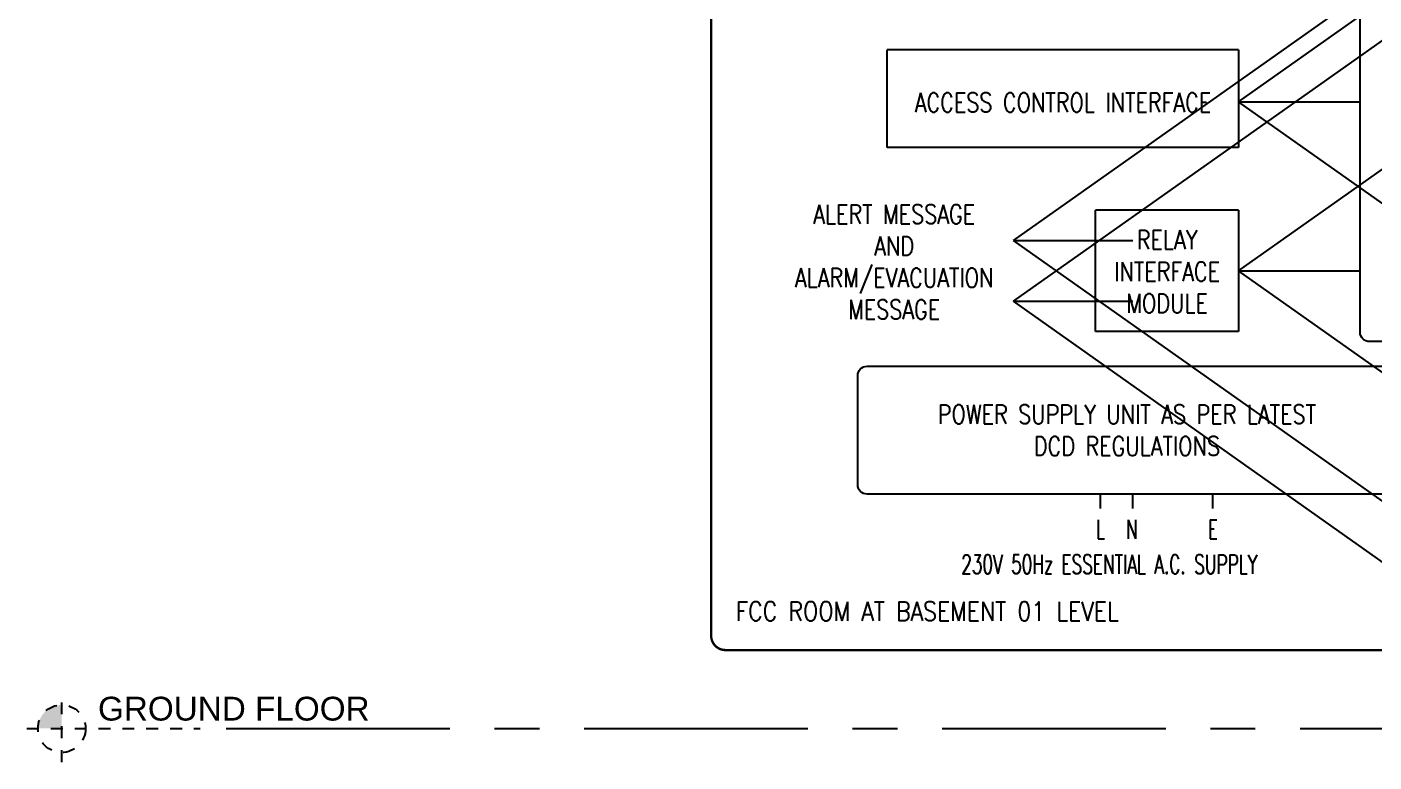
# Model space of a CAD drawing. Extents: x -15 to 256, y 0 to 403.
# Drawn here: x 189.77 to 201.06, y 329.26 to 335.42 of the extents above; entities that cross this region are included whole.
import ezdxf

# ---------------------------------------------------------------- set-up
doc = ezdxf.new("R2010")
doc.units = 0
doc.header["$LTSCALE"] = 0.15
doc.linetypes.add('CENTER', pattern=[2, 1.25, -0.25, 0.25, -0.25])
doc.layers.get('0').update_dxf_attribs({"color": 252})
for name, color, linetype in [('E-Sch-Txt', 7, 'Continuous'), ('EF-Sch', 7, 'Continuous'), ('ELEVATIONS', 171, 'CENTER'), ('MHT_A-SYMB-LVL', 7, 'Continuous')]:
    doc.layers.add(name, color=color, linetype=linetype)
doc.layers.add('MHT_FA_DEVICE', color=10, linetype='Continuous', lineweight=25)
doc.styles.add('CCTV-ACS$0$Standard', font='arial.ttf')
doc.styles.add('CT1-Elev-2X$0$ROMANS-TITLE', font='ROMANS.shx', dxfattribs={"width": 0.8})
doc.styles.add('ROMANS', font='ROMANS.shx', dxfattribs={"width": 0.8})
doc.dimstyles.new('MHT-E-DIM', dxfattribs={"dimscale": 100, "dimtxt": 2, "dimasz": 1.5, "dimexe": 1, "dimexo": 1, "dimgap": 1, "dimtad": 1, "dimdec": 0, "dimrnd": 5, "dimzin": 0, "dimdsep": 46, "dimtxsty": 'ROMANS', "dimcen": 0, "dimclrd": 256, "dimclre": 256, "dimclrt": 2, "dimadec": 3, "dimazin": 0, "dimtfac": 1, "dimtdec": 0, "dimtofl": 0, "dimtmove": 0, "dimatfit": 3, "dimfxl": 1, "dimtfill": 1, "dimtolj": 1, "dimtzin": 0, "dimarcsym": 0})

# ---------------------------------------------------------------- blocks, each defined once
blk = doc.blocks.new('CCTV-ACS$0$FLOOR LEVEL')
at = {"ltscale": 4}
h = blk.add_hatch(color=1, dxfattribs=at)
h.dxf.hatch_style = 1
h.paths.add_polyline_path([(1.4210854715202e-14, 0), (0, 247.6308039389224, 0.4114405511384414), (-249.9887735679828, 0)])
h = blk.add_hatch(color=1, dxfattribs=at)
h.dxf.hatch_style = 1
h.paths.add_polyline_path([(0, 247.6308039389223, 0.4114405511384412), (-249.9887735679828, 0), (0, 0)])
at = {"color": 5, "ltscale": 4}
for points in [[(0, -352.3691960610777), (0, 347.6308039389223)], [(-364.8061689255774, 0), (1453.814951149208, 0)]]:
    blk.add_lwpolyline(points, dxfattribs=at)
blk.add_circle((0, -2.369196061077673), 250, dxfattribs=at)
at = {"ltscale": 4, "style": 'CCTV-ACS$0$Standard', "flags": 4}
blk.add_attdef('FLOOR_LEVEL', (381.0138326092419, 83.13743713432632), '', height=200, dxfattribs=at)

msp = doc.modelspace()

# ---------------------------------------------------------------- linework, layer by layer
at = {"color": 5}
for p, q in [((196.9849287710431, 334.4107859566538), (196.9849287710431, 335.2288337939624)), ((199.929793073817, 335.2288337939624), (196.9849287710431, 335.2288337939624)), ((199.929793073817, 335.2288337939624), (199.929793073817, 334.4107859566538)), ((199.929793073817, 334.4107859566538), (196.9849287710431, 334.4107859566538)), ((198.7307908179887, 332.8680951556395), (198.7307908179887, 333.8856370461263)), ((199.929793073817, 333.8856370461263), (198.7307908179887, 333.8856370461263)), ((199.929793073817, 333.8856370461263), (199.929793073817, 332.8680951556395)), ((199.929793073817, 332.8680951556395), (198.7307908179887, 332.8680951556395))]:
    msp.add_line(p, q, dxfattribs=at)
at = {"color": 7, "ltscale": 0.02, "const_width": 0.01995571927432723}
msp.add_lwpolyline([(195.5091022621985, 339.0781915572452), (195.5091022621985, 330.3198160038197, 0.414213562373095), (195.6288365778445, 330.2000816881736), (211.0241252392698, 330.2000816881736, 0.414213562373095), (211.1438595549158, 330.3198160038197), (211.1438595549158, 339.1181029957939, 0.414213562373095), (211.0241252392698, 339.2378373114399), (195.6687480163932, 339.2378373114399, 0.414213562373095)], format="xyb", close=True, dxfattribs=at)
at = {"color": 6}
for points in [[(201.0275195225816, 336.7931643421385), (207.1183689275332, 336.7931643421385, -0.414213562373095), (207.1981918046306, 336.7133414650411), (207.1981918046306, 332.8639954222984, -0.414213562373095), (207.1183689275332, 332.7841725452011), (201.0275195225816, 332.7841725452011, -0.414213562373095), (200.9476966454843, 332.8639954222984), (200.9476966454843, 336.7133414650411, -0.414213562373095)], [(196.8167008670219, 332.5785458089358), (201.2181574038908, 332.5785458089358, -0.414213562373095), (201.2979802809881, 332.4987229318385), (201.2979802809881, 331.5859177551625, -0.414213562373095), (201.2181574038908, 331.5060948780651), (196.8167008670219, 331.5060948780651, -0.414213562373095), (196.7368779899246, 331.5859177551625), (196.7368779899246, 332.4987229318385, -0.414213562373095)]]:
    msp.add_lwpolyline(points, format="xyb", close=True, dxfattribs=at)
at = {"layer": 'EF-Sch', "color": 3}
for p, q in [((198.7701961060257, 331.5060948780651), (198.7701961060257, 331.3858590206642)), ((199.0389483617778, 331.5060948780651), (199.0389483617778, 331.3858590206642)), ((199.7118929771475, 331.5060948780651), (199.7118929771475, 331.3858590206642))]:
    msp.add_line(p, q, dxfattribs=at)
at = {"layer": 'ELEVATIONS', "ltscale": 10}
msp.add_line((191.4443272194978, 329.5429325997057), (214.3280916241825, 329.5429325997057), dxfattribs=at)

# ---------------------------------------------------------------- block references
at = {"layer": 'ELEVATIONS'}
ref = msp.add_blockref('CCTV-ACS$0$FLOOR LEVEL', (190.0658990022286, 329.5429325997057), dxfattribs=dict(at, xscale=0.0007982287709730893, yscale=0.0007982287709730893, zscale=0.0007982287709730893))
ref.add_attrib('FLOOR_LEVEL', 'GROUND FLOOR', (190.3700352055559, 329.6092952939708), dxfattribs={"layer": '0', "color": 7, "ltscale": 4, "height": 0.1995571927432724, "style": 'CCTV-ACS$0$Standard'})

# ---------------------------------------------------------------- texts
at = {"layer": 'E-Sch-Txt', "color": 2, "style": 'ROMANS', "width": 0.65}
for s, p in [('L', (198.7337619255258, 331.1320766297128)), ('N', (198.9855448409901, 331.1320766297128)), ('E', (199.6722131158814, 331.1320766297128)), ('230V 50Hz ESSENTIAL A.C. SUPPLY', (197.6046306024061, 330.839345586172))]:
    msp.add_text(s, height=0.1596457541946179, dxfattribs=at).set_placement(p)
at = {"layer": 'E-Sch-Txt', "color": 2, "char_height": 0.1596457541946179, "attachment_point": 5, "style": 'ROMANS'}
for s, insert, width in [('ACCESS CONTROL INTERFACE', (198.4573609224301, 334.7878921459191), 2.832586981970739), ('ALERT MESSAGE AND ALARM/EVACUATION MESSAGE', (197.0423422088128, 333.4526815257607), 1.497540386388743), ('RELAY INTERFACE MODULE', (199.3302919459028, 333.3713708278699), 1.497540386388743), ('POWER SUPPLY UNIT AS PER LATEST DCD REGULATIONS', (198.9932723627585, 332.0423203435001), 3.687139168929556)]:
    msp.add_mtext(s, dxfattribs=dict(at, insert=insert, width=width))
at = {"layer": 'MHT_A-SYMB-LVL', "color": 2, "ltscale": 800, "style": 'CT1-Elev-2X$0$ROMANS-TITLE', "width": 0.85}
msp.add_text('FCC ROOM AT BASEMENT 01 LEVEL', height=0.1596457541946179, dxfattribs=at).set_placement((195.714492775721, 330.4450872157653))

# ---------------------------------------------------------------- leaders
at = {"layer": 'MHT_FA_DEVICE'}
for points in [[(199.9284599730709, 334.7942388410509), (200.9476966454843, 334.7942388410509)], [(198.0441708238705, 333.6312515735048), (198.7307908179887, 333.6312515735048)], [(199.9284599730709, 333.3774859418328), (200.9476966454843, 333.3774859418328)], [(198.0441708238705, 333.122480628261), (198.7307908179887, 333.122480628261)]]:
    msp.add_leader(points, dimstyle='MHT-E-DIM', override={"dimasz": 3, "dimgap": 1, "dimtad": 0, "dimldrblk": 'Open90'}, dxfattribs=at)

doc.saveas('drawing.dxf')
